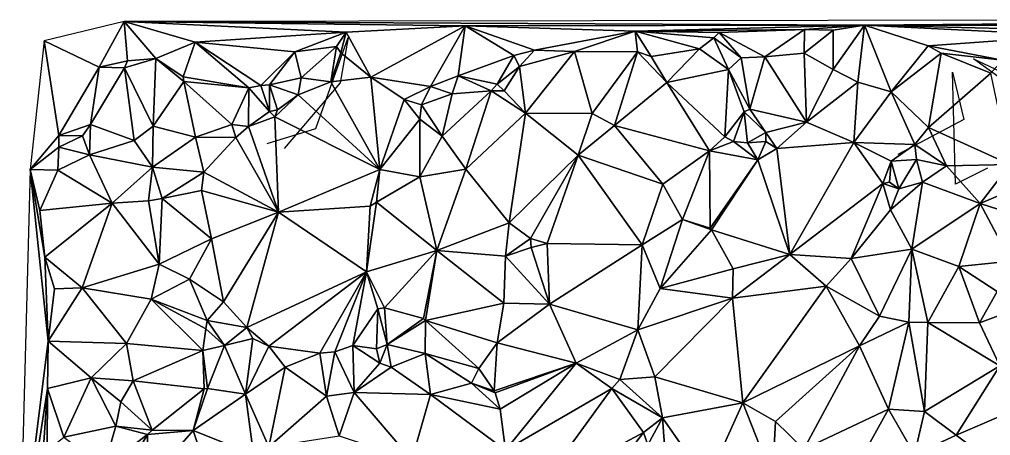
# Model space of a CAD drawing. Header units: metres. Extents: x -15.8 to 15.5, y -15 to 15.
# Drawn here: x -14.98 to -0.67, y 8.86 to 14.99 of the extents above; entities that cross this region are included whole.
import ezdxf

# ---------------------------------------------------------------- set-up
doc = ezdxf.new("R2010")
doc.units = ezdxf.units.M
doc.layers.add('CRACKS', color=1, linetype='Continuous')
doc.layers.add('STREET_MESH', color=7, linetype='Continuous')

msp = doc.modelspace()

# ---------------------------------------------------------------- linework, layer by layer
at = {"layer": 'CRACKS'}
for points in [[(0.376, 13.472, 0.1), (-0.925, 14.41, 0.1), (-0.22, 14.08, 0.1), (0.017, 14.831, 0.1), (0.333, 14.976, 0.1)], [(-11.329, 13.165, 0.1), (-10.614, 13.382, 0.1), (-10.137, 14.726, 0.1), (-10.257, 14.058, 0.1), (-11.082, 13.088, 0.1)], [(-0.719, 12.798, 0.1), (-1.19, 12.566, 0.1), (-1.23, 14.214, 0.1), (-1.063, 13.515, 0.1), (-2.037, 13.003, 0.1)]]:
    msp.add_polyline3d(points, dxfattribs=at)
at = {"layer": 'STREET_MESH'}
for points in [[(-13.806, 14.286), (-13.438, 14.962), (-14.617, 14.675)], [(-13.806, 14.286), (-13.39, 14.383), (-13.438, 14.962)], [(-13.438, 14.962), (-2.53, 14.905), (7.297, 14.992)], [(-13.438, 14.962), (-8.411, 14.895), (-2.53, 14.905)], [(-10.169, 14.803), (-8.411, 14.895), (-13.438, 14.962)], [(-12.973, 14.414), (-12.392, 14.656), (-13.438, 14.962)], [(-12.392, 14.656), (-10.169, 14.803), (-13.438, 14.962)], [(-13.39, 14.383), (-12.973, 14.414), (-13.438, 14.962)], [(-10.169, 14.803), (-9.801, 14.142), (-8.411, 14.895)], [(-9.801, 14.142), (-8.926, 14.005), (-8.411, 14.895)], [(-8.926, 14.005), (-8.516, 14.162), (-8.411, 14.895)], [(-8.516, 14.162), (-7.695, 14.459), (-8.411, 14.895)], [(-8.411, 14.895), (-5.906, 14.817), (-2.53, 14.905)], [(-7.393, 14.537), (-5.906, 14.817), (-8.411, 14.895)], [(-7.695, 14.459), (-7.393, 14.537), (-8.411, 14.895)], [(-5.906, 14.817), (-3.415, 14.843), (-2.53, 14.905)], [(-3.415, 14.843), (-2.992, 14.832), (-2.53, 14.905)], [(-2.992, 14.832), (-2.993, 14.255), (-2.53, 14.905)], [(-2.993, 14.255), (-2.627, 14.067), (-2.53, 14.905)], [(-2.627, 14.067), (-2.138, 13.925), (-2.53, 14.905)], [(-2.53, 14.905), (4.772, 14.905), (7.297, 14.992)], [(1.954, 14.801), (4.772, 14.905), (-2.53, 14.905)], [(-2.138, 13.925), (-1.593, 14.601), (-2.53, 14.905)], [(0.521, 14.754), (1.954, 14.801), (-2.53, 14.905)], [(-1.593, 14.601), (0.521, 14.754), (-2.53, 14.905)], [(-10.169, 14.803), (-12.392, 14.656), (-10.925, 14.514)], [(-10.307, 14.591), (-10.169, 14.803), (-10.925, 14.514)], [(-10.307, 14.591), (-10.246, 14.5), (-10.169, 14.803)], [(-10.246, 14.5), (-9.801, 14.142), (-10.169, 14.803)], [(-7.393, 14.537), (-6.803, 14.519), (-5.906, 14.817)], [(-6.803, 14.519), (-5.875, 14.516), (-5.906, 14.817)], [(-4.673, 14.799), (-3.415, 14.843), (-5.906, 14.817)], [(-5.875, 14.516), (-5.673, 14.444), (-5.906, 14.817)], [(-5.673, 14.444), (-4.958, 14.556), (-5.906, 14.817)], [(-4.749, 14.722), (-4.673, 14.799), (-5.906, 14.817)], [(-4.958, 14.556), (-4.749, 14.722), (-5.906, 14.817)], [(-4.749, 14.722), (-4.345, 14.424), (-4.673, 14.799)], [(-3.998, 14.442), (-3.415, 14.843), (-4.673, 14.799)], [(-4.345, 14.424), (-3.998, 14.442), (-4.673, 14.799)], [(-3.415, 14.843), (-3.998, 14.442), (-3.419, 14.495)], [(-2.992, 14.832), (-3.415, 14.843), (-3.419, 14.495)], [(-2.993, 14.255), (-2.992, 14.832), (-3.419, 14.495)], [(-0.495, 14.389), (0.521, 14.754), (-1.593, 14.601)], [(-14.824, 12.782), (-14.399, 13.282), (-14.617, 14.675)], [(-14.399, 13.282), (-13.806, 14.286), (-14.617, 14.675)], [(-12.57, 14.145), (-12.392, 14.656), (-12.973, 14.414)], [(-12.57, 14.145), (-11.599, 13.983), (-12.392, 14.656)], [(-12.392, 14.656), (-11.422, 14.016), (-10.925, 14.514)], [(-11.599, 13.983), (-11.422, 14.016), (-12.392, 14.656)], [(-4.749, 14.722), (-4.958, 14.556), (-4.533, 14.254)], [(-4.345, 14.424), (-4.749, 14.722), (-4.533, 14.254)], [(-1.593, 14.601), (-2.138, 13.925), (-1.399, 14.493)], [(-0.495, 14.389), (-1.593, 14.601), (-1.399, 14.493)], [(-11.422, 14.016), (-11.296, 14.028), (-10.925, 14.514)], [(-11.296, 14.028), (-10.832, 14.132), (-10.925, 14.514)], [(-10.832, 14.132), (-10.307, 14.591), (-10.925, 14.514)], [(-10.393, 14.074), (-10.307, 14.591), (-10.832, 14.132)], [(-10.307, 14.591), (-10.393, 14.074), (-10.246, 14.5)], [(-10.246, 14.5), (-10.393, 14.074), (-9.801, 14.142)], [(-7.94, 14.036), (-7.695, 14.459), (-8.516, 14.162)], [(-7.695, 14.459), (-7.94, 14.036), (-7.615, 14.298)], [(-7.695, 14.459), (-7.615, 14.298), (-7.393, 14.537)], [(-7.615, 14.298), (-6.803, 14.519), (-7.393, 14.537)], [(-7.615, 14.298), (-7.525, 13.612), (-6.803, 14.519)], [(-7.525, 13.612), (-6.541, 13.607), (-6.803, 14.519)], [(-6.541, 13.607), (-5.875, 14.516), (-6.803, 14.519)], [(-5.875, 14.516), (-6.541, 13.607), (-6.212, 13.428)], [(-5.441, 14.064), (-5.875, 14.516), (-6.212, 13.428)], [(-5.875, 14.516), (-5.441, 14.064), (-5.673, 14.444)], [(-5.441, 14.064), (-4.958, 14.556), (-5.673, 14.444)], [(-4.958, 14.556), (-5.441, 14.064), (-4.533, 14.254)], [(-3.998, 14.442), (-3.384, 13.476), (-3.419, 14.495)], [(-3.384, 13.476), (-2.993, 14.255), (-3.419, 14.495)], [(-2.138, 13.925), (-1.586, 13.401), (-1.399, 14.493)], [(-1.586, 13.401), (-0.669, 14.199), (-1.399, 14.493)], [(-0.669, 14.199), (-0.495, 14.389), (-1.399, 14.493)], [(-13.435, 14.278), (-13.39, 14.383), (-13.806, 14.286)], [(-12.973, 14.414), (-13.435, 14.278), (-13.009, 13.417)], [(-13.39, 14.383), (-13.435, 14.278), (-12.973, 14.414)], [(-12.56, 14.079), (-12.973, 14.414), (-13.009, 13.417)], [(-12.56, 14.079), (-12.57, 14.145), (-12.973, 14.414)], [(-4.345, 14.424), (-4.533, 14.254), (-4.219, 13.669)], [(-3.998, 14.442), (-4.345, 14.424), (-4.219, 13.669)], [(-3.384, 13.476), (-3.998, 14.442), (-4.219, 13.669)], [(-14.399, 13.282), (-13.934, 13.442), (-13.806, 14.286)], [(-13.934, 13.442), (-13.435, 14.278), (-13.806, 14.286)], [(-13.934, 13.442), (-13.289, 13.206), (-13.435, 14.278)], [(-13.435, 14.278), (-13.289, 13.206), (-13.009, 13.417)], [(-7.94, 14.036), (-7.839, 13.938), (-7.615, 14.298)], [(-7.615, 14.298), (-7.839, 13.938), (-7.525, 13.612)], [(-4.533, 14.254), (-5.441, 14.064), (-4.589, 13.26)], [(-4.3, 13.632), (-4.533, 14.254), (-4.589, 13.26)], [(-4.533, 14.254), (-4.3, 13.632), (-4.219, 13.669)], [(-2.993, 14.255), (-3.384, 13.476), (-2.627, 14.067)], [(-1.586, 13.401), (-0.382, 12.853), (-0.669, 14.199)], [(-12.388, 13.257), (-12.56, 14.079), (-13.009, 13.417)], [(-11.599, 13.983), (-12.57, 14.145), (-12.56, 14.079)], [(-12.56, 14.079), (-12.388, 13.257), (-11.851, 13.442)], [(-11.599, 13.983), (-12.56, 14.079), (-11.851, 13.442)], [(-11.422, 14.016), (-11.299, 13.636), (-11.296, 14.028)], [(-11.299, 13.636), (-11.18, 13.658), (-11.296, 14.028)], [(-10.832, 14.132), (-11.296, 14.028), (-10.874, 13.881)], [(-11.296, 14.028), (-11.18, 13.658), (-10.874, 13.881)], [(-10.393, 14.074), (-10.832, 14.132), (-10.874, 13.881)], [(-10.393, 14.074), (-10.874, 13.881), (-9.671, 12.78)], [(-9.801, 14.142), (-10.393, 14.074), (-9.671, 12.78)], [(-9.311, 13.81), (-9.801, 14.142), (-9.671, 12.78)], [(-8.926, 14.005), (-9.801, 14.142), (-9.311, 13.81)], [(-8.516, 14.162), (-8.926, 14.005), (-8.603, 13.897)], [(-8.028, 13.937), (-8.516, 14.162), (-8.603, 13.897)], [(-8.028, 13.937), (-7.94, 14.036), (-8.516, 14.162)], [(-7.839, 13.938), (-7.94, 14.036), (-8.028, 13.937)], [(-4.815, 13.054), (-5.441, 14.064), (-6.212, 13.428)], [(-5.441, 14.064), (-4.815, 13.054), (-4.589, 13.26)], [(-2.627, 14.067), (-3.384, 13.476), (-2.685, 13.177)], [(-2.138, 13.925), (-2.627, 14.067), (-2.685, 13.177)], [(-11.607, 13.415), (-11.599, 13.983), (-11.851, 13.442)], [(-11.607, 13.415), (-11.299, 13.636), (-11.599, 13.983)], [(-11.299, 13.636), (-11.422, 14.016), (-11.599, 13.983)], [(-10.874, 13.881), (-11.218, 13.558), (-9.671, 12.78)], [(-11.18, 13.658), (-11.218, 13.558), (-10.874, 13.881)], [(-9.058, 13.734), (-8.926, 14.005), (-9.311, 13.81)], [(-8.926, 14.005), (-9.058, 13.734), (-8.603, 13.897)], [(-8.603, 13.897), (-9.058, 13.734), (-8.752, 13.272)], [(-8.028, 13.937), (-8.603, 13.897), (-8.752, 13.272)], [(-8.403, 12.787), (-8.028, 13.937), (-8.752, 13.272)], [(-8.028, 13.937), (-8.403, 12.787), (-7.525, 13.612)], [(-7.839, 13.938), (-8.028, 13.937), (-7.525, 13.612)], [(-1.787, 13.149), (-2.138, 13.925), (-2.685, 13.177)], [(-2.138, 13.925), (-1.787, 13.149), (-1.586, 13.401)], [(-9.082, 13.521), (-9.311, 13.81), (-9.671, 12.78)], [(-9.082, 13.521), (-9.058, 13.734), (-9.311, 13.81)], [(-11.299, 13.636), (-11.607, 13.415), (-11.218, 13.558)], [(-11.18, 13.658), (-11.299, 13.636), (-11.218, 13.558)], [(-9.058, 13.734), (-9.082, 13.521), (-8.752, 13.272)], [(-7.525, 13.612), (-8.403, 12.787), (-7.767, 11.993)], [(-6.746, 12.99), (-7.525, 13.612), (-7.767, 11.993)], [(-6.541, 13.607), (-7.525, 13.612), (-6.746, 12.99)], [(-6.541, 13.607), (-6.746, 12.99), (-6.212, 13.428)], [(-4.3, 13.632), (-4.589, 13.26), (-4.46, 13.191)], [(-4.254, 13.175), (-4.3, 13.632), (-4.46, 13.191)], [(-4.3, 13.632), (-3.984, 13.327), (-4.219, 13.669)], [(-4.3, 13.632), (-4.254, 13.175), (-3.984, 13.327)], [(-3.984, 13.327), (-3.384, 13.476), (-4.219, 13.669)], [(-11.218, 13.558), (-11.607, 13.415), (-11.164, 12.153)], [(-11.218, 13.558), (-11.164, 12.153), (-9.671, 12.78)], [(-9.083, 12.673), (-9.082, 13.521), (-9.671, 12.78)], [(-9.082, 13.521), (-9.083, 12.673), (-8.752, 13.272)], [(-3.384, 13.476), (-3.984, 13.327), (-3.819, 13.091)], [(-3.384, 13.476), (-3.819, 13.091), (-2.685, 13.177)], [(-13.934, 13.442), (-14.399, 13.282), (-14.054, 13.278)], [(-13.949, 12.995), (-13.934, 13.442), (-14.054, 13.278)], [(-13.934, 13.442), (-13.949, 12.995), (-13.289, 13.206)], [(-13.289, 13.206), (-13.023, 12.812), (-13.009, 13.417)], [(-13.023, 12.812), (-12.388, 13.257), (-13.009, 13.417)], [(-12.388, 13.257), (-11.793, 13.254), (-11.851, 13.442)], [(-11.793, 13.254), (-11.607, 13.415), (-11.851, 13.442)], [(-11.164, 12.153), (-11.607, 13.415), (-11.793, 13.254)], [(-6.746, 12.99), (-5.502, 12.564), (-6.212, 13.428)], [(-5.502, 12.564), (-4.815, 13.054), (-6.212, 13.428)], [(-4.254, 13.175), (-3.985, 13.194), (-3.984, 13.327)], [(-3.984, 13.327), (-3.985, 13.194), (-3.819, 13.091)], [(-1.787, 13.149), (-1.319, 12.832), (-1.586, 13.401)], [(-1.319, 12.832), (-0.382, 12.853), (-1.586, 13.401)], [(-14.401, 13.108), (-14.399, 13.282), (-14.824, 12.782)], [(-14.399, 13.282), (-14.401, 13.108), (-14.054, 13.278)], [(-14.401, 13.108), (-13.949, 12.995), (-14.054, 13.278)], [(-13.289, 13.206), (-13.949, 12.995), (-13.023, 12.812)], [(-12.266, 12.742), (-12.388, 13.257), (-13.023, 12.812)], [(-12.266, 12.742), (-11.793, 13.254), (-12.388, 13.257)], [(-11.164, 12.153), (-11.793, 13.254), (-12.266, 12.742)], [(-9.083, 12.673), (-8.403, 12.787), (-8.752, 13.272)], [(-4.589, 13.26), (-4.815, 13.054), (-4.46, 13.191)], [(-4.815, 13.054), (-4.1, 12.924), (-4.46, 13.191)], [(-4.1, 12.924), (-4.254, 13.175), (-4.46, 13.191)], [(-3.985, 13.194), (-4.254, 13.175), (-4.1, 12.924)], [(-3.985, 13.194), (-4.1, 12.924), (-3.819, 13.091)], [(-2.685, 13.177), (-3.819, 13.091), (-3.628, 11.527)], [(-2.257, 12.574), (-2.685, 13.177), (-3.628, 11.527)], [(-2.257, 12.574), (-2.136, 12.901), (-2.685, 13.177)], [(-2.136, 12.901), (-1.787, 13.149), (-2.685, 13.177)], [(-14.414, 12.768), (-14.401, 13.108), (-14.824, 12.782)], [(-13.949, 12.995), (-14.401, 13.108), (-14.414, 12.768)], [(-5.213, 12.043), (-4.815, 13.054), (-5.502, 12.564)], [(-4.815, 13.054), (-5.213, 12.043), (-4.805, 11.916)], [(-4.1, 12.924), (-4.815, 13.054), (-4.805, 11.916)], [(-3.819, 13.091), (-4.1, 12.924), (-3.628, 11.527)], [(-1.761, 12.927), (-1.787, 13.149), (-2.136, 12.901)], [(-1.787, 13.149), (-1.761, 12.927), (-1.319, 12.832)], [(-13.949, 12.995), (-14.414, 12.768), (-13.615, 12.282)], [(-13.023, 12.812), (-13.949, 12.995), (-13.615, 12.282)], [(-7.453, 11.764), (-6.746, 12.99), (-7.767, 11.993)], [(-6.746, 12.99), (-7.453, 11.764), (-7.206, 11.691)], [(-5.804, 11.669), (-6.746, 12.99), (-7.206, 11.691)], [(-6.746, 12.99), (-5.804, 11.669), (-5.502, 12.564)], [(-4.785, 11.891), (-4.1, 12.924), (-4.805, 11.916)], [(-4.1, 12.924), (-4.785, 11.891), (-3.628, 11.527)], [(-2.257, 12.574), (-2.159, 12.594), (-2.136, 12.901)], [(-2.136, 12.901), (-2.159, 12.594), (-2.024, 12.493)], [(-1.761, 12.927), (-2.136, 12.901), (-2.024, 12.493)], [(-1.674, 12.592), (-1.761, 12.927), (-2.024, 12.493)], [(-1.761, 12.927), (-1.674, 12.592), (-1.319, 12.832)], [(-14.556, 10.249), (-14.824, 12.782), (-14.982, 6.874)], [(-14.824, 12.782), (-14.556, 10.249), (-14.606, 11.486)], [(-14.681, 12.175), (-14.824, 12.782), (-14.606, 11.486)], [(-14.681, 12.175), (-14.414, 12.768), (-14.824, 12.782)], [(-14.414, 12.768), (-14.681, 12.175), (-13.615, 12.282)], [(-13.081, 12.318), (-13.023, 12.812), (-13.615, 12.282)], [(-13.023, 12.812), (-13.081, 12.318), (-12.878, 12.351)], [(-12.266, 12.742), (-13.023, 12.812), (-12.878, 12.351)], [(-12.266, 12.742), (-12.878, 12.351), (-12.3, 12.469)], [(-11.164, 12.153), (-12.266, 12.742), (-12.3, 12.469)], [(-11.164, 12.153), (-9.815, 12.239), (-9.671, 12.78)], [(-9.815, 12.239), (-9.719, 12.297), (-9.671, 12.78)], [(-9.719, 12.297), (-9.083, 12.673), (-9.671, 12.78)], [(-8.403, 12.787), (-9.083, 12.673), (-8.83, 11.584)], [(-8.403, 12.787), (-8.83, 11.584), (-7.767, 11.993)], [(-1.319, 12.832), (-1.674, 12.592), (-0.827, 12.28)], [(-0.382, 12.853), (-1.319, 12.832), (-0.827, 12.28)], [(-0.074, 12.6), (-0.382, 12.853), (-0.827, 12.28)], [(-8.83, 11.584), (-9.083, 12.673), (-9.719, 12.297)], [(-2.159, 12.594), (-2.257, 12.574), (-2.024, 12.493)], [(0.001, 12.014), (-0.074, 12.6), (-0.827, 12.28)], [(-12.878, 12.351), (-12.149, 11.757), (-12.3, 12.469)], [(-12.149, 11.757), (-11.164, 12.153), (-12.3, 12.469)], [(-5.804, 11.669), (-5.213, 12.043), (-5.502, 12.564)], [(-2.727, 11.467), (-2.257, 12.574), (-3.628, 11.527)], [(-2.147, 12.187), (-2.257, 12.574), (-2.727, 11.467)], [(-2.257, 12.574), (-2.147, 12.187), (-2.024, 12.493)], [(-2.147, 12.187), (-1.674, 12.592), (-2.024, 12.493)], [(-1.674, 12.592), (-2.147, 12.187), (-1.83, 11.607)], [(-1.674, 12.592), (-1.83, 11.607), (-0.827, 12.28)], [(-12.92, 11.384), (-13.081, 12.318), (-13.615, 12.282)], [(-13.081, 12.318), (-12.92, 11.384), (-12.878, 12.351)], [(-12.878, 12.351), (-12.92, 11.384), (-12.149, 11.757)], [(-13.615, 12.282), (-14.681, 12.175), (-14.606, 11.486)], [(-13.615, 12.282), (-14.606, 11.486), (-14.059, 11.035)], [(-12.92, 11.384), (-13.615, 12.282), (-14.059, 11.035)], [(-11.164, 12.153), (-9.869, 11.272), (-9.815, 12.239)], [(-9.869, 11.272), (-8.83, 11.584), (-9.719, 12.297)], [(-9.815, 12.239), (-9.869, 11.272), (-9.719, 12.297)], [(-2.147, 12.187), (-2.727, 11.467), (-1.83, 11.607)], [(-1.83, 11.607), (-1.138, 11.352), (-0.827, 12.28)], [(-1.138, 11.352), (-0.374, 11.429), (-0.827, 12.28)], [(-0.374, 11.429), (0.001, 12.014), (-0.827, 12.28)], [(-11.976, 10.828), (-11.164, 12.153), (-12.149, 11.757)], [(-11.164, 12.153), (-11.976, 10.828), (-11.63, 10.45)], [(-9.869, 11.272), (-11.164, 12.153), (-11.63, 10.45)], [(-5.542, 11.028), (-5.213, 12.043), (-5.804, 11.669)], [(-4.785, 11.891), (-5.213, 12.043), (-5.542, 11.028)], [(-5.213, 12.043), (-4.785, 11.891), (-4.805, 11.916)], [(-8.83, 11.584), (-7.82, 11.501), (-7.767, 11.993)], [(-7.82, 11.501), (-7.453, 11.764), (-7.767, 11.993)], [(-4.785, 11.891), (-5.542, 11.028), (-4.465, 11.316)], [(-4.785, 11.891), (-4.465, 11.316), (-3.628, 11.527)], [(-12.92, 11.384), (-12.476, 11.166), (-12.149, 11.757)], [(-12.476, 11.166), (-11.976, 10.828), (-12.149, 11.757)], [(-7.82, 11.501), (-7.442, 11.631), (-7.453, 11.764)], [(-7.453, 11.764), (-7.442, 11.631), (-7.206, 11.691)], [(-7.442, 11.631), (-7.82, 11.501), (-7.171, 10.793)], [(-7.206, 11.691), (-7.442, 11.631), (-7.171, 10.793)], [(-5.804, 11.669), (-7.206, 11.691), (-7.171, 10.793)], [(-5.871, 10.419), (-5.804, 11.669), (-7.171, 10.793)], [(-5.542, 11.028), (-5.804, 11.669), (-5.871, 10.419)], [(-1.83, 11.607), (-2.727, 11.467), (-2.308, 10.618)], [(-1.874, 10.528), (-1.83, 11.607), (-2.308, 10.618)], [(-1.874, 10.528), (-1.597, 10.526), (-1.83, 11.607)], [(-1.597, 10.526), (-1.138, 11.352), (-1.83, 11.607)], [(-14.606, 11.486), (-14.466, 11.022), (-14.059, 11.035)], [(-14.556, 10.249), (-14.466, 11.022), (-14.606, 11.486)], [(-9.869, 11.272), (-9.602, 10.741), (-8.83, 11.584)], [(-9.602, 10.741), (-9.027, 10.585), (-8.83, 11.584)], [(-9.027, 10.585), (-9, 10.553), (-8.83, 11.584)], [(-8.83, 11.584), (-9, 10.553), (-7.842, 10.81)], [(-7.82, 11.501), (-8.83, 11.584), (-7.842, 10.81)], [(-7.82, 11.501), (-7.842, 10.81), (-7.171, 10.793)], [(-4.465, 11.316), (-4.474, 10.883), (-3.628, 11.527)], [(-4.474, 10.883), (-3.094, 11.062), (-3.628, 11.527)], [(-3.094, 11.062), (-2.727, 11.467), (-3.628, 11.527)], [(-2.727, 11.467), (-3.094, 11.062), (-2.308, 10.618)], [(-13.038, 10.869), (-12.92, 11.384), (-14.059, 11.035)], [(-12.476, 11.166), (-12.92, 11.384), (-13.038, 10.869)], [(-5.542, 11.028), (-4.474, 10.883), (-4.465, 11.316)], [(-1.597, 10.526), (-0.836, 10.52), (-1.138, 11.352)], [(-0.573, 10.983), (-0.374, 11.429), (-1.138, 11.352)], [(-0.836, 10.52), (-0.573, 10.983), (-1.138, 11.352)], [(-12.214, 10.553), (-12.476, 11.166), (-13.038, 10.869)], [(-12.476, 11.166), (-12.214, 10.553), (-11.976, 10.828)], [(-11.308, 10.177), (-9.869, 11.272), (-11.63, 10.45)], [(-9.869, 11.272), (-11.308, 10.177), (-10.553, 10.073)], [(-10.333, 10.094), (-9.869, 11.272), (-10.553, 10.073)], [(-9.869, 11.272), (-10.333, 10.094), (-10.07, 10.188)], [(-9.869, 11.272), (-10.07, 10.188), (-9.702, 10.725)], [(-9.602, 10.741), (-9.869, 11.272), (-9.702, 10.725)], [(-14.466, 11.022), (-14.556, 10.249), (-14.059, 11.035)], [(-14.556, 10.249), (-13.405, 10.214), (-14.059, 11.035)], [(-13.405, 10.214), (-13.038, 10.869), (-14.059, 11.035)], [(-4.474, 10.883), (-5.542, 11.028), (-5.871, 10.419)], [(-4.322, 9.343), (-3.094, 11.062), (-4.474, 10.883)], [(-2.605, 10.18), (-3.094, 11.062), (-4.322, 9.343)], [(-3.094, 11.062), (-2.605, 10.18), (-2.308, 10.618)], [(-5.621, 9.723), (-4.474, 10.883), (-5.871, 10.419)], [(-4.322, 9.343), (-4.474, 10.883), (-5.621, 9.723)], [(-0.573, 10.983), (-0.836, 10.52), (-0.323, 10.713)], [(-13.405, 10.214), (-12.277, 10.111), (-13.038, 10.869)], [(-12.277, 10.111), (-12.237, 10.434), (-13.038, 10.869)], [(-12.237, 10.434), (-12.214, 10.553), (-13.038, 10.869)], [(-11.976, 10.828), (-12.214, 10.553), (-11.63, 10.45)], [(-9.561, 10.202), (-9.602, 10.741), (-9.702, 10.725)], [(-9.602, 10.741), (-9.561, 10.202), (-9.027, 10.585)], [(-9, 10.553), (-7.942, 10.227), (-7.842, 10.81)], [(-7.842, 10.81), (-7.942, 10.227), (-7.171, 10.793)], [(-7.942, 10.227), (-6.776, 9.926), (-7.171, 10.793)], [(-6.776, 9.926), (-5.871, 10.419), (-7.171, 10.793)], [(-10.07, 10.188), (-9.719, 10.139), (-9.702, 10.725)], [(-9.719, 10.139), (-9.561, 10.202), (-9.702, 10.725)], [(-2.605, 10.18), (-1.874, 10.528), (-2.308, 10.618)], [(-0.323, 10.713), (-0.836, 10.52), (-0.534, 9.887)], [(-12.214, 10.553), (-12.237, 10.434), (-11.961, 10.186)], [(-12.214, 10.553), (-11.961, 10.186), (-11.63, 10.45)], [(-11.961, 10.186), (-11.54, 10.289), (-11.63, 10.45)], [(-11.54, 10.289), (-11.308, 10.177), (-11.63, 10.45)], [(-9.027, 10.585), (-9.561, 10.202), (-9, 10.553)], [(-9.561, 10.202), (-9.005, 10.066), (-9, 10.553)], [(-9.005, 10.066), (-8.214, 9.845), (-9, 10.553)], [(-9, 10.553), (-8.214, 9.845), (-7.942, 10.227)], [(-2.177, 9.247), (-1.874, 10.528), (-2.605, 10.18)], [(-2.177, 9.247), (-1.647, 9.215), (-1.874, 10.528)], [(-1.874, 10.528), (-1.647, 9.215), (-1.597, 10.526)], [(-1.597, 10.526), (-1.647, 9.215), (-0.534, 9.887)], [(-0.836, 10.52), (-1.597, 10.526), (-0.534, 9.887)], [(-11.961, 10.186), (-12.237, 10.434), (-12.277, 10.111)], [(-6.776, 9.926), (-6.133, 9.685), (-5.871, 10.419)], [(-6.133, 9.685), (-5.621, 9.723), (-5.871, 10.419)], [(-14.568, 9.554), (-14.556, 10.249), (-14.982, 6.874)], [(-13.923, 9.707), (-14.556, 10.249), (-14.568, 9.554)], [(-13.923, 9.707), (-13.405, 10.214), (-14.556, 10.249)], [(-13.306, 9.663), (-13.405, 10.214), (-13.923, 9.707)], [(-13.405, 10.214), (-13.306, 9.663), (-12.277, 10.111)], [(-12.21, 9.55), (-11.961, 10.186), (-12.277, 10.111)], [(-11.961, 10.186), (-12.21, 9.55), (-11.649, 9.468)], [(-11.54, 10.289), (-11.961, 10.186), (-11.649, 9.468)], [(-11.308, 10.177), (-11.54, 10.289), (-11.649, 9.468)], [(-11.308, 10.177), (-11.649, 9.468), (-11.068, 9.869)], [(-11.308, 10.177), (-11.068, 9.869), (-10.553, 10.073)], [(-10.07, 10.188), (-10.333, 10.094), (-10.047, 9.493)], [(-9.671, 9.924), (-10.07, 10.188), (-10.047, 9.493)], [(-9.671, 9.924), (-9.719, 10.139), (-10.07, 10.188)], [(-9.561, 10.202), (-9.719, 10.139), (-9.671, 9.924)], [(-9.561, 10.202), (-9.671, 9.924), (-9.504, 9.866)], [(-9.561, 10.202), (-9.504, 9.866), (-9.005, 10.066)], [(-7.942, 10.227), (-8.214, 9.845), (-7.985, 9.519)], [(-7.942, 10.227), (-7.985, 9.519), (-6.776, 9.926)], [(-2.605, 10.18), (-4.322, 9.343), (-3.841, 9.065)], [(-3.421, 8.66), (-2.605, 10.18), (-3.841, 9.065)], [(-2.177, 9.247), (-2.605, 10.18), (-3.421, 8.66)], [(-13.306, 9.663), (-12.257, 9.547), (-12.277, 10.111)], [(-12.257, 9.547), (-12.21, 9.55), (-12.277, 10.111)], [(-11.068, 9.869), (-10.455, 9.438), (-10.553, 10.073)], [(-10.455, 9.438), (-10.333, 10.094), (-10.553, 10.073)], [(-10.333, 10.094), (-10.455, 9.438), (-10.047, 9.493)], [(-9.504, 9.866), (-8.923, 9.464), (-9.005, 10.066)], [(-8.318, 9.629), (-8.214, 9.845), (-9.005, 10.066)], [(-8.923, 9.464), (-8.318, 9.629), (-9.005, 10.066)], [(-9.504, 9.866), (-9.671, 9.924), (-10.047, 9.493)], [(-7.985, 9.519), (-7.972, 9.489), (-6.776, 9.926)], [(-7.972, 9.489), (-7.897, 9.246), (-6.776, 9.926)], [(-6.776, 9.926), (-7.897, 9.246), (-7.817, 8.641)], [(-6.251, 9.553), (-6.776, 9.926), (-7.817, 8.641)], [(-6.251, 9.553), (-6.133, 9.685), (-6.776, 9.926)], [(-1.647, 9.215), (-1.177, 8.863), (-0.534, 9.887)], [(-1.177, 8.863), (-0.345, 9.221), (-0.534, 9.887)], [(-11.068, 9.869), (-11.649, 9.468), (-11.306, 8.693)], [(-10.455, 9.438), (-11.068, 9.869), (-11.306, 8.693)], [(-8.923, 9.464), (-9.504, 9.866), (-10.047, 9.493)], [(-8.214, 9.845), (-8.318, 9.629), (-7.985, 9.519)], [(-14.329, 8.834), (-13.923, 9.707), (-14.568, 9.554)], [(-14.329, 8.834), (-13.56, 8.998), (-13.923, 9.707)], [(-13.489, 9.356), (-13.306, 9.663), (-13.923, 9.707)], [(-13.56, 8.998), (-13.489, 9.356), (-13.923, 9.707)], [(-13.306, 9.663), (-13.489, 9.356), (-13.026, 8.936)], [(-12.257, 9.547), (-13.306, 9.663), (-13.026, 8.936)], [(-8.318, 9.629), (-8.923, 9.464), (-7.897, 9.246)], [(-7.972, 9.489), (-8.318, 9.629), (-7.897, 9.246)], [(-8.318, 9.629), (-7.972, 9.489), (-7.985, 9.519)], [(-6.251, 9.553), (-5.507, 9.118), (-6.133, 9.685)], [(-6.133, 9.685), (-5.507, 9.118), (-5.621, 9.723)], [(-5.507, 9.118), (-4.322, 9.343), (-5.621, 9.723)], [(-14.665, 8.106), (-14.568, 9.554), (-14.982, 6.874)], [(-14.665, 8.106), (-14.571, 8.638), (-14.568, 9.554)], [(-14.571, 8.638), (-14.329, 8.834), (-14.568, 9.554)], [(-12.419, 8.934), (-12.257, 9.547), (-13.026, 8.936)], [(-12.21, 9.55), (-12.419, 8.934), (-11.649, 9.468)], [(-12.21, 9.55), (-12.257, 9.547), (-12.419, 8.934)], [(-12.419, 8.934), (-11.53, 8.578), (-11.649, 9.468)], [(-11.649, 9.468), (-11.53, 8.578), (-11.306, 8.693)], [(-10.455, 9.438), (-10.269, 8.854), (-10.047, 9.493)], [(-10.047, 9.493), (-10.269, 8.854), (-9.2, 8.503)], [(-8.923, 9.464), (-10.047, 9.493), (-9.2, 8.503)], [(-8.923, 9.464), (-9.2, 8.503), (-7.817, 8.641)], [(-7.897, 9.246), (-8.923, 9.464), (-7.817, 8.641)], [(-7.323, 8.077), (-6.251, 9.553), (-7.817, 8.641)], [(-6.251, 9.553), (-7.323, 8.077), (-5.784, 8.906)], [(-5.507, 9.118), (-6.251, 9.553), (-5.784, 8.906)], [(-13.489, 9.356), (-13.56, 8.998), (-13.026, 8.936)], [(-10.269, 8.854), (-10.455, 9.438), (-11.306, 8.693)], [(-4.322, 9.343), (-5.507, 9.118), (-4.847, 8.179)], [(-3.885, 8.231), (-4.322, 9.343), (-4.847, 8.179)], [(-4.322, 9.343), (-3.885, 8.231), (-3.841, 9.065)], [(-2.177, 9.247), (-3.421, 8.66), (-2.82, 8.089)], [(-1.791, 8.58), (-2.177, 9.247), (-2.82, 8.089)], [(-1.647, 9.215), (-2.177, 9.247), (-1.791, 8.58)], [(-1.177, 8.863), (-1.647, 9.215), (-1.791, 8.58)], [(-0.345, 9.221), (-1.177, 8.863), (-0.61, 8.439)], [(-5.723, 8.721), (-5.507, 9.118), (-5.784, 8.906)], [(-5.507, 9.118), (-5.723, 8.721), (-5.44, 8.239)], [(-5.507, 9.118), (-5.44, 8.239), (-4.847, 8.179)], [(-3.885, 8.231), (-3.421, 8.66), (-3.841, 9.065)], [(-13.738, 8.388), (-13.56, 8.998), (-14.329, 8.834)], [(-13.092, 8.872), (-13.56, 8.998), (-13.738, 8.388)], [(-13.56, 8.998), (-13.092, 8.872), (-13.026, 8.936)], [(-12.419, 8.934), (-13.111, 8.142), (-12.188, 8.233)], [(-12.419, 8.934), (-13.092, 8.872), (-13.111, 8.142)], [(-13.092, 8.872), (-12.419, 8.934), (-13.026, 8.936)], [(-11.53, 8.578), (-12.419, 8.934), (-12.188, 8.233)], [(-7.323, 8.077), (-6.645, 7.78), (-5.784, 8.906)], [(-6.645, 7.78), (-5.723, 8.721), (-5.784, 8.906)], [(-13.515, 8.152), (-13.092, 8.872), (-13.738, 8.388)], [(-13.092, 8.872), (-13.515, 8.152), (-13.111, 8.142)], [(-1.177, 8.863), (-1.791, 8.58), (-0.61, 8.439)]]:
    msp.add_3dface(points, dxfattribs=at)

doc.saveas('drawing.dxf')
